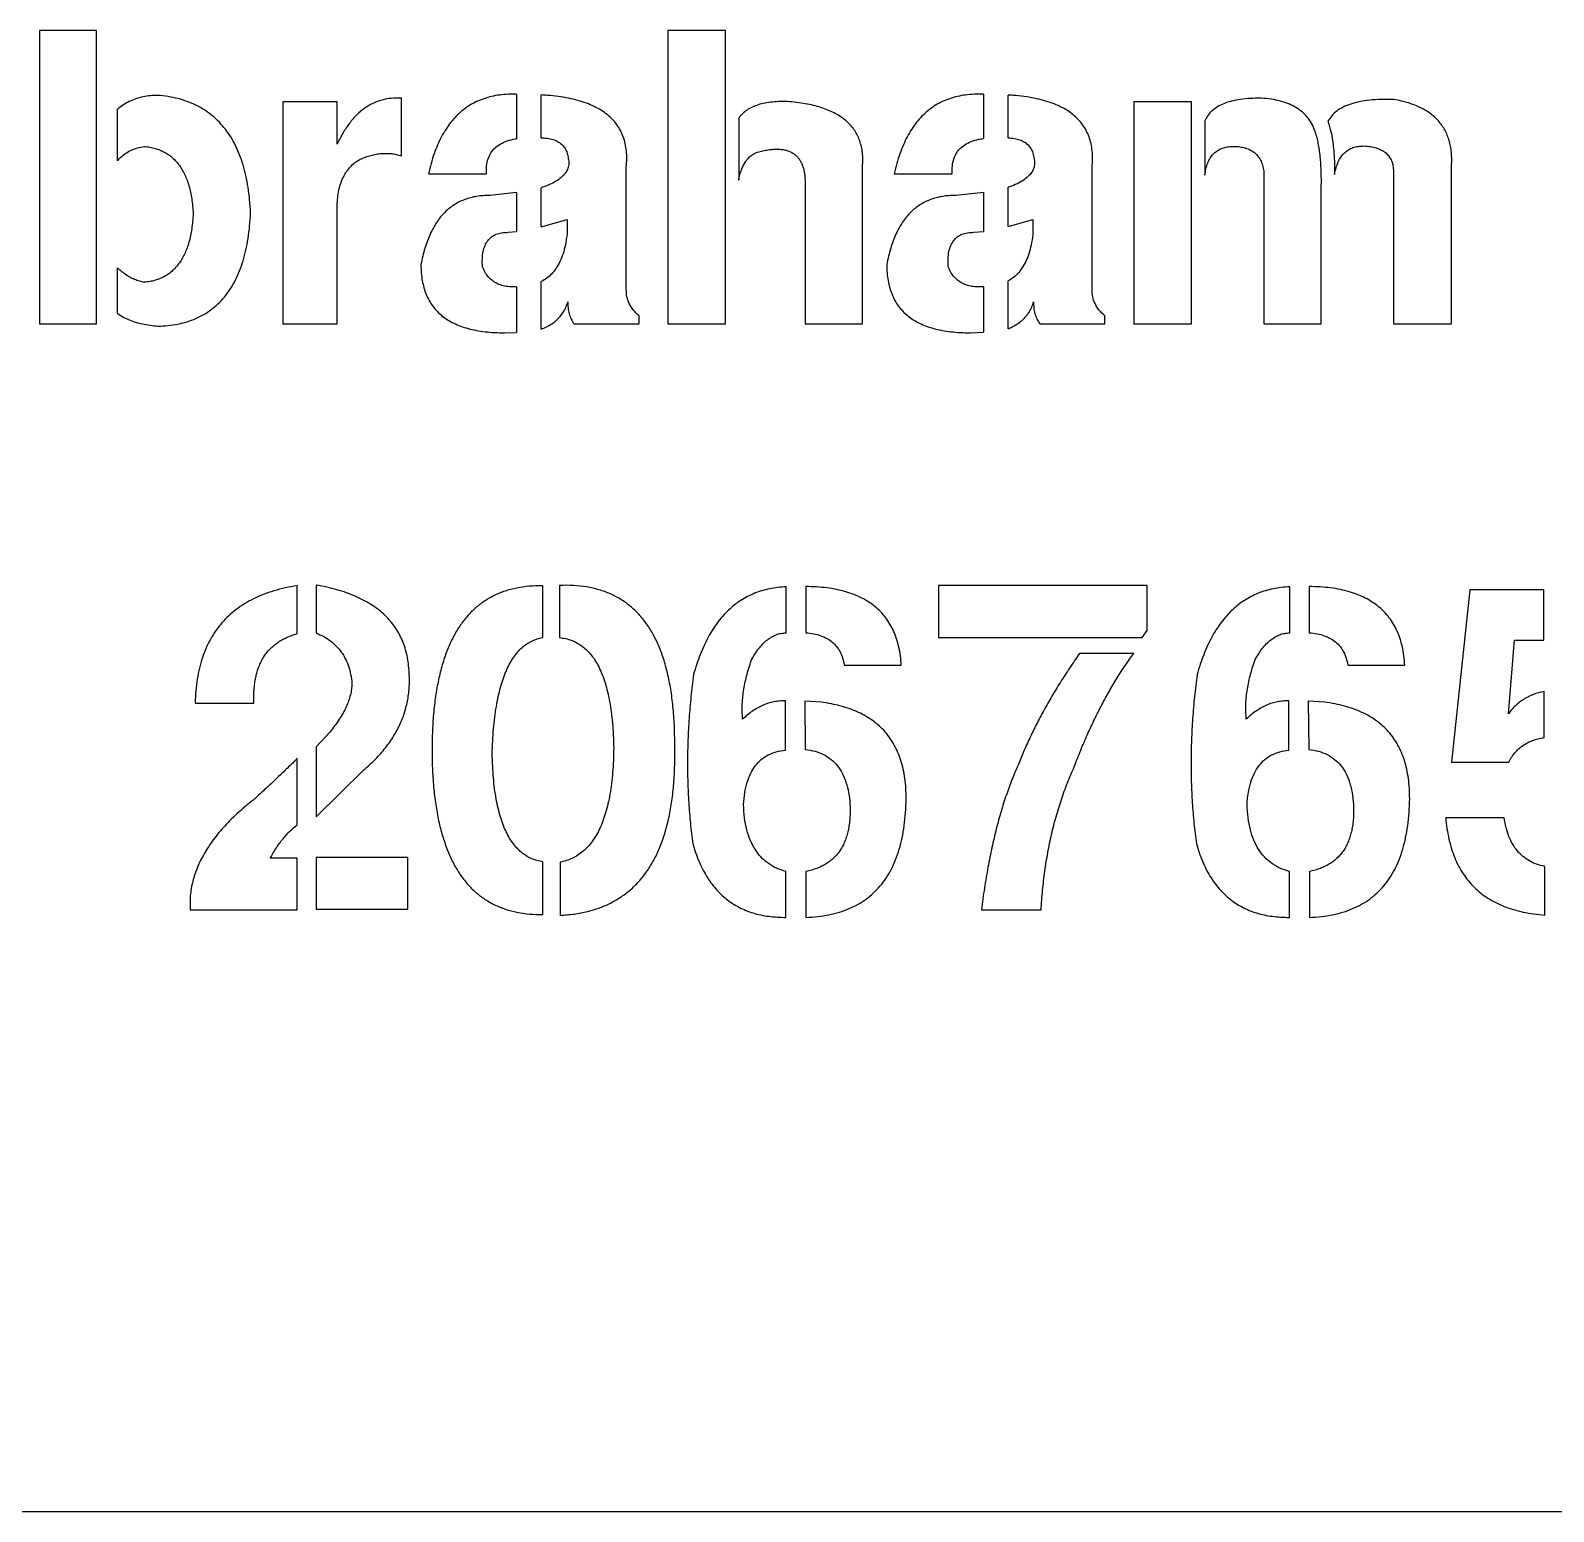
# Model space of a CAD drawing. Header units: millimetres. Extents: x -264 to 10, y -50 to 100.
# Drawn here: x -86.62 to -51.85, y -50 to -16.2 of the extents above; entities that cross this region are included whole.
import ezdxf

# ---------------------------------------------------------------- set-up
doc = ezdxf.new("R2010")
doc.units = ezdxf.units.MM

msp = doc.modelspace()

# ---------------------------------------------------------------- linework, layer by layer
at = {"color": 7, "linetype": 'Continuous', "lineweight": 25}
for p, q in [((-86.408, -16.203), (-86.408, -22.899)), ((-85.105, -16.203), (-86.408, -16.203)), ((-85.105, -22.899), (-85.105, -16.203)), ((-72.067, -16.203), (-72.067, -22.899)), ((-70.755, -16.203), (-72.067, -16.203)), ((-70.755, -22.899), (-70.755, -16.203)), ((-75.524, -17.657), (-75.524, -18.673)), ((-74.956, -18.652), (-74.956, -17.675)), ((-64.866, -17.658), (-64.866, -18.67)), ((-64.298, -18.652), (-64.298, -17.676)), ((-84.628, -19.173), (-84.628, -18.001)), ((-80.858, -17.829), (-80.858, -22.899)), ((-79.616, -17.829), (-80.858, -17.829)), ((-79.616, -18.799), (-79.616, -17.829)), ((-78.151, -19.061), (-78.151, -17.748)), ((-61.437, -17.829), (-61.437, -22.899)), ((-60.114, -17.829), (-61.437, -17.829)), ((-60.114, -22.899), (-60.114, -17.829)), ((-70.451, -18.202), (-70.451, -19.616)), ((-59.812, -18.263), (-59.812, -19.505)), ((-73.017, -22.112), (-73.017, -19.324)), ((-67.623, -22.899), (-67.623, -19.263)), ((-62.387, -22.112), (-62.387, -19.324)), ((-58.468, -19.414), (-58.468, -22.899)), ((-55.508, -19.384), (-55.508, -22.899)), ((-54.186, -22.899), (-54.186, -19.333)), ((-77.532, -19.475), (-76.209, -19.475)), ((-74.956, -20.687), (-74.956, -19.791)), ((-68.937, -19.647), (-68.937, -22.899)), ((-66.902, -19.475), (-65.579, -19.475)), ((-64.298, -20.679), (-64.298, -19.782)), ((-57.154, -22.899), (-57.154, -19.737)), ((-75.524, -19.903), (-76.128, -19.971)), ((-75.524, -19.903), (-75.524, -20.793)), ((-64.866, -19.9), (-65.498, -19.971)), ((-64.866, -19.9), (-64.866, -20.791)), ((-79.616, -22.899), (-79.616, -20.202)), ((-75.714, -20.808), (-75.524, -20.793)), ((-74.956, -20.687), (-74.37, -20.515)), ((-74.37, -20.515), (-74.37, -20.868)), ((-65.084, -20.808), (-64.866, -20.791)), ((-64.298, -20.679), (-63.74, -20.515)), ((-63.74, -20.515), (-63.74, -20.868)), ((-84.628, -22.66), (-84.628, -21.622)), ((-75.524, -22.053), (-75.524, -23.092)), ((-74.956, -23.019), (-74.956, -21.929)), ((-64.866, -22.051), (-64.866, -23.091)), ((-64.298, -23.008), (-64.298, -21.916)), ((-86.408, -22.899), (-85.105, -22.899)), ((-80.858, -22.899), (-79.616, -22.899)), ((-74.209, -22.899), (-72.724, -22.899)), ((-72.724, -22.899), (-72.724, -22.718)), ((-72.067, -22.899), (-70.755, -22.899)), ((-68.937, -22.899), (-67.623, -22.899)), ((-63.578, -22.899), (-62.094, -22.899)), ((-62.094, -22.899), (-62.094, -22.718)), ((-61.437, -22.899), (-60.114, -22.899)), ((-58.468, -22.899), (-57.154, -22.899)), ((-55.508, -22.899), (-54.186, -22.899)), ((-75.795, -23.101), (-75.524, -23.092)), ((-65.164, -23.101), (-64.866, -23.091)), ((-80.526, -29.967), (-80.526, -28.872)), ((-80.097, -28.857), (-80.097, -29.952)), ((-74.925, -30.058), (-74.925, -28.876)), ((-74.542, -28.866), (-74.542, -30.058)), ((-69.366, -29.947), (-69.366, -28.897)), ((-68.922, -28.891), (-68.922, -29.947)), ((-61.132, -28.866), (-65.889, -28.866)), ((-65.889, -28.866), (-65.889, -30.058)), ((-61.132, -29.897), (-61.132, -28.866)), ((-57.874, -29.947), (-57.874, -28.897)), ((-57.43, -28.891), (-57.43, -29.947)), ((-53.765, -28.967), (-54.184, -32.897)), ((-52.079, -28.967), (-53.765, -28.967)), ((-52.079, -30.118), (-52.079, -28.967)), ((-65.889, -30.058), (-61.242, -30.058)), ((-61.242, -30.058), (-61.132, -29.897)), ((-52.882, -31.795), (-52.746, -30.118)), ((-52.746, -30.118), (-52.079, -30.118)), ((-61.434, -30.417), (-62.672, -30.417)), ((-68.043, -30.684), (-66.74, -30.684)), ((-56.551, -30.684), (-55.248, -30.684)), ((-52.068, -32.34), (-52.068, -31.285)), ((-82.859, -31.553), (-81.515, -31.553)), ((-69.387, -32.623), (-69.387, -31.502)), ((-68.943, -31.508), (-68.932, -32.608)), ((-68.569, -31.532), (-68.943, -31.508)), ((-57.895, -32.623), (-57.895, -31.502)), ((-57.451, -31.508), (-57.44, -32.608)), ((-57.077, -31.532), (-57.451, -31.508)), ((-79.784, -32.214), (-80.097, -32.548)), ((-80.097, -32.548), (-80.097, -34.149)), ((-80.526, -34.326), (-80.526, -32.806)), ((-54.184, -32.897), (-52.872, -32.897)), ((-80.097, -34.149), (-79.006, -33.073)), ((-52.983, -34.169), (-54.316, -34.169)), ((-80.526, -35.087), (-81.143, -35.087)), ((-80.526, -36.27), (-80.526, -35.087)), ((-80.092, -35.072), (-80.092, -36.255)), ((-78.006, -35.072), (-80.092, -35.072)), ((-78.006, -36.255), (-78.006, -35.072)), ((-74.921, -36.376), (-74.921, -35.174)), ((-74.527, -35.185), (-74.527, -36.397)), ((-69.372, -36.442), (-69.372, -35.396)), ((-68.917, -35.391), (-68.917, -36.442)), ((-57.88, -36.442), (-57.88, -35.396)), ((-57.425, -35.391), (-57.425, -36.442)), ((-52.053, -36.391), (-52.053, -35.28)), ((-82.97, -36.27), (-80.526, -36.27)), ((-80.092, -36.255), (-78.006, -36.255)), ((-64.913, -36.27), (-63.55, -36.27)), ((-263, -50), (9, -50))]:
    msp.add_line(p, q, dxfattribs=at)
for points, knots in [([(-83.651, -17.687), (-83.711, -17.686), (-83.83, -17.684), (-84.005, -17.706), (-84.169, -17.746), (-84.326, -17.805), (-84.473, -17.883), (-84.571, -17.954), (-84.621, -17.995), (-84.628, -18.001)], [0, 0, 0, 0, 0.1328339, 0.2589664, 0.3822857, 0.5021983, 0.6229875, 0.7447445, 0.7644663, 0.7644663, 0.7644663, 0.7644663]), ([(-81.59, -20.364), (-81.597, -20.264), (-81.609, -20.069), (-81.645, -19.785), (-81.696, -19.52), (-81.759, -19.272), (-81.838, -19.042), (-81.933, -18.829), (-82.038, -18.633), (-82.163, -18.457), (-82.299, -18.297), (-82.449, -18.155), (-82.615, -18.033), (-82.794, -17.925), (-82.989, -17.839), (-83.196, -17.768), (-83.418, -17.717), (-83.572, -17.697), (-83.651, -17.687)], [0, 0, 0, 0, 0.080573, 0.156733, 0.228782, 0.296944, 0.361671, 0.423771, 0.482984, 0.540098, 0.595945, 0.650808, 0.705654, 0.761048, 0.817588, 0.875865, 0.936569, 1, 1, 1, 1]), ([(-75.524, -17.657), (-75.534, -17.656), (-75.612, -17.654), (-75.756, -17.657), (-75.951, -17.68), (-76.135, -17.716), (-76.309, -17.772), (-76.474, -17.842), (-76.627, -17.931), (-76.77, -18.037), (-76.902, -18.159), (-77.025, -18.297), (-77.134, -18.454), (-77.238, -18.625), (-77.325, -18.815), (-77.408, -19.019), (-77.476, -19.241), (-77.513, -19.396), (-77.532, -19.475)], [0.0581237, 0.0581237, 0.0581237, 0.0581237, 0.0675795, 0.1322379, 0.1939848, 0.2527462, 0.3101972, 0.366206, 0.4218058, 0.4774856, 0.53392, 0.5917572, 0.6519837, 0.7146167, 0.7804659, 0.8495103, 0.9226388, 1, 1, 1, 1]), ([(-73.017, -19.324), (-73.013, -19.26), (-73.003, -19.137), (-73.011, -18.956), (-73.038, -18.787), (-73.082, -18.63), (-73.147, -18.484), (-73.23, -18.35), (-73.333, -18.228), (-73.455, -18.118), (-73.594, -18.019), (-73.753, -17.934), (-73.93, -17.859), (-74.126, -17.797), (-74.34, -17.746), (-74.573, -17.708), (-74.78, -17.686), (-74.91, -17.677), (-74.956, -17.675)], [0, 0, 0, 0, 0.0626654, 0.1213775, 0.1768306, 0.2297432, 0.2816113, 0.3323404, 0.3840401, 0.4369821, 0.4927295, 0.5511335, 0.6137818, 0.6805657, 0.752419, 0.8292483, 0.911844, 0.956565, 0.956565, 0.956565, 0.956565]), ([(-64.866, -17.658), (-64.885, -17.657), (-64.973, -17.654), (-65.126, -17.657), (-65.32, -17.68), (-65.505, -17.716), (-65.679, -17.772), (-65.844, -17.842), (-65.997, -17.931), (-66.14, -18.037), (-66.272, -18.159), (-66.394, -18.297), (-66.504, -18.454), (-66.607, -18.625), (-66.695, -18.815), (-66.778, -19.019), (-66.845, -19.241), (-66.883, -19.396), (-66.902, -19.475)], [0.0495404, 0.0495404, 0.0495404, 0.0495404, 0.0675795, 0.1322379, 0.1939848, 0.2527462, 0.3101972, 0.366206, 0.4218058, 0.4774856, 0.53392, 0.5917572, 0.6519837, 0.7146167, 0.7804659, 0.8495103, 0.9226388, 1, 1, 1, 1]), ([(-62.387, -19.324), (-62.382, -19.26), (-62.373, -19.137), (-62.38, -18.956), (-62.407, -18.787), (-62.452, -18.63), (-62.517, -18.484), (-62.6, -18.35), (-62.703, -18.228), (-62.824, -18.118), (-62.964, -18.019), (-63.123, -17.934), (-63.3, -17.859), (-63.496, -17.797), (-63.71, -17.746), (-63.943, -17.708), (-64.141, -17.687), (-64.262, -17.679), (-64.298, -17.676)], [0, 0, 0, 0, 0.0626654, 0.1213775, 0.1768306, 0.2297432, 0.2816113, 0.3323404, 0.3840401, 0.4369821, 0.4927295, 0.5511335, 0.6137818, 0.6805657, 0.752419, 0.8292483, 0.911844, 0.9476651, 0.9476651, 0.9476651, 0.9476651]), ([(-78.151, -17.748), (-78.228, -17.747), (-78.379, -17.744), (-78.6, -17.784), (-78.807, -17.861), (-78.999, -17.977), (-79.177, -18.129), (-79.339, -18.319), (-79.49, -18.543), (-79.573, -18.711), (-79.616, -18.799)], [0, 0, 0, 0, 0.119437, 0.233677, 0.346317, 0.461093, 0.581042, 0.708564, 0.847724, 1, 1, 1, 1]), ([(-69.29, -17.829), (-69.358, -17.827), (-69.488, -17.821), (-69.676, -17.833), (-69.847, -17.855), (-70.001, -17.896), (-70.14, -17.949), (-70.262, -18.017), (-70.367, -18.101), (-70.423, -18.168), (-70.451, -18.202)], [0, 0, 0, 0, 0.160337, 0.307901, 0.443585, 0.567949, 0.684392, 0.792579, 0.897321, 1, 1, 1, 1]), ([(-67.623, -19.263), (-67.621, -19.211), (-67.617, -19.11), (-67.629, -18.962), (-67.656, -18.823), (-67.697, -18.693), (-67.75, -18.571), (-67.82, -18.458), (-67.904, -18.356), (-68.001, -18.259), (-68.114, -18.175), (-68.241, -18.098), (-68.381, -18.031), (-68.536, -17.973), (-68.704, -17.921), (-68.886, -17.882), (-69.083, -17.851), (-69.22, -17.837), (-69.29, -17.829)], [0, 0, 0, 0, 0.062506, 0.121591, 0.178512, 0.232677, 0.285941, 0.338299, 0.391699, 0.445664, 0.50227, 0.561321, 0.623404, 0.689586, 0.75992, 0.835005, 0.914728, 1, 1, 1, 1]), ([(-58.528, -17.748), (-58.612, -17.749), (-58.772, -17.75), (-58.998, -17.775), (-59.2, -17.811), (-59.375, -17.868), (-59.525, -17.939), (-59.648, -18.031), (-59.749, -18.136), (-59.791, -18.221), (-59.812, -18.263)], [0, 0, 0, 0, 0.1719594, 0.3273394, 0.4670158, 0.5919228, 0.7035868, 0.806735, 0.9037901, 1, 1, 1, 1]), ([(-57.307, -18.476), (-57.329, -18.422), (-57.373, -18.317), (-57.47, -18.176), (-57.592, -18.057), (-57.733, -17.953), (-57.901, -17.873), (-58.089, -17.81), (-58.301, -17.767), (-58.45, -17.755), (-58.528, -17.748)], [0, 0, 0, 0, 0.114276, 0.226021, 0.336607, 0.451443, 0.572736, 0.703261, 0.844778, 1, 1, 1, 1]), ([(-55.498, -17.778), (-55.595, -17.776), (-55.779, -17.772), (-56.04, -17.791), (-56.273, -17.824), (-56.478, -17.875), (-56.654, -17.946), (-56.801, -18.035), (-56.921, -18.144), (-56.976, -18.231), (-57.003, -18.274)], [0, 0, 0, 0, 0.1747148, 0.3317878, 0.4729061, 0.5985039, 0.7123942, 0.8138724, 0.9088099, 1, 1, 1, 1]), ([(-54.186, -19.333), (-54.182, -19.28), (-54.176, -19.177), (-54.181, -19.025), (-54.197, -18.882), (-54.225, -18.746), (-54.266, -18.619), (-54.318, -18.501), (-54.383, -18.391), (-54.459, -18.288), (-54.549, -18.195), (-54.648, -18.109), (-54.761, -18.033), (-54.885, -17.966), (-55.021, -17.905), (-55.169, -17.854), (-55.329, -17.81), (-55.44, -17.789), (-55.498, -17.778)], [0, 0, 0, 0, 0.069417, 0.135515, 0.198724, 0.258895, 0.316612, 0.373134, 0.428556, 0.484158, 0.540144, 0.59719, 0.65652, 0.718281, 0.782707, 0.851395, 0.923283, 1, 1, 1, 1]), ([(-57.003, -18.274), (-56.978, -18.359), (-56.925, -18.536), (-56.88, -18.825), (-56.853, -19.145), (-56.852, -19.369), (-56.852, -19.486)], [0, 0, 0, 0, 0.216325, 0.452557, 0.714521, 1, 1, 1, 1]), ([(-76.209, -19.475), (-76.21, -19.414), (-76.212, -19.298), (-76.177, -19.135), (-76.112, -18.993), (-76.015, -18.875), (-75.887, -18.784), (-75.73, -18.716), (-75.605, -18.685), (-75.533, -18.675), (-75.524, -18.673)], [0, 0, 0, 0, 0.1334486, 0.2531269, 0.3641761, 0.472124, 0.5832324, 0.7065861, 0.8439686, 0.8650102, 0.8650102, 0.8650102, 0.8650102]), ([(-74.956, -18.652), (-74.946, -18.652), (-74.89, -18.653), (-74.792, -18.664), (-74.667, -18.693), (-74.561, -18.743), (-74.475, -18.812), (-74.409, -18.899), (-74.362, -19.004), (-74.348, -19.082), (-74.34, -19.122)], [0.1339092, 0.1339092, 0.1339092, 0.1339092, 0.1615016, 0.304126, 0.4318376, 0.5472362, 0.6556262, 0.762152, 0.8762811, 1, 1, 1, 1]), ([(-65.579, -19.475), (-65.58, -19.414), (-65.582, -19.298), (-65.547, -19.135), (-65.482, -18.993), (-65.385, -18.875), (-65.257, -18.784), (-65.1, -18.716), (-64.966, -18.683), (-64.885, -18.672), (-64.866, -18.67)], [0, 0, 0, 0, 0.1334486, 0.2531269, 0.3641761, 0.472124, 0.5832324, 0.7065861, 0.8439686, 0.8850513, 0.8850513, 0.8850513, 0.8850513]), ([(-64.298, -18.652), (-64.298, -18.652), (-64.251, -18.654), (-64.162, -18.664), (-64.037, -18.693), (-63.931, -18.743), (-63.845, -18.812), (-63.778, -18.899), (-63.731, -19.004), (-63.717, -19.082), (-63.71, -19.122)], [0.1613555, 0.1613555, 0.1613555, 0.1613555, 0.1615016, 0.304126, 0.4318376, 0.5472362, 0.6556262, 0.762152, 0.8762811, 1, 1, 1, 1]), ([(-57.154, -19.737), (-57.154, -19.669), (-57.153, -19.538), (-57.159, -19.347), (-57.172, -19.169), (-57.185, -19.005), (-57.208, -18.854), (-57.235, -18.715), (-57.267, -18.59), (-57.294, -18.512), (-57.307, -18.476)], [0, 0, 0, 0, 0.159329, 0.309358, 0.447917, 0.577317, 0.69694, 0.806765, 0.908493, 1, 1, 1, 1]), ([(-84.628, -19.173), (-84.604, -19.145), (-84.545, -19.085), (-84.442, -19.001), (-84.313, -18.931), (-84.169, -18.878), (-84.067, -18.858), (-84.014, -18.848)], [0.4183373, 0.4183373, 0.4183373, 0.4183373, 0.5084098, 0.624576, 0.7437953, 0.8680636, 1, 1, 1, 1]), ([(-84.014, -18.848), (-83.972, -18.853), (-83.889, -18.864), (-83.77, -18.892), (-83.658, -18.931), (-83.555, -18.981), (-83.457, -19.039), (-83.369, -19.11), (-83.288, -19.192), (-83.214, -19.282), (-83.148, -19.385), (-83.09, -19.497), (-83.039, -19.619), (-82.996, -19.752), (-82.962, -19.895), (-82.933, -20.048), (-82.914, -20.213), (-82.906, -20.326), (-82.902, -20.384)], [0, 0, 0, 0, 0.060531, 0.119188, 0.175141, 0.229703, 0.283167, 0.336978, 0.391456, 0.446718, 0.504496, 0.5648, 0.627467, 0.694242, 0.763969, 0.837984, 0.917001, 1, 1, 1, 1]), ([(-79.091, -19.142), (-79.05, -19.125), (-78.971, -19.091), (-78.849, -19.052), (-78.728, -19.025), (-78.61, -19.007), (-78.493, -19.006), (-78.377, -19.011), (-78.263, -19.028), (-78.189, -19.05), (-78.151, -19.061)], [0, 0, 0, 0, 0.1370604, 0.2689719, 0.396122, 0.5213382, 0.6407756, 0.7603337, 0.8796401, 1, 1, 1, 1]), ([(-70.451, -19.616), (-70.443, -19.575), (-70.427, -19.497), (-70.391, -19.388), (-70.349, -19.29), (-70.3, -19.203), (-70.242, -19.13), (-70.18, -19.065), (-70.107, -19.015), (-70.054, -18.992), (-70.028, -18.98)], [0, 0, 0, 0, 0.155441, 0.299395, 0.431978, 0.555362, 0.671524, 0.782793, 0.891914, 1, 1, 1, 1]), ([(-70.028, -18.98), (-69.984, -18.969), (-69.901, -18.948), (-69.779, -18.925), (-69.666, -18.913), (-69.56, -18.909), (-69.463, -18.916), (-69.373, -18.934), (-69.292, -18.961), (-69.218, -18.997), (-69.155, -19.046), (-69.097, -19.102), (-69.051, -19.17), (-69.008, -19.246), (-68.98, -19.334), (-68.955, -19.429), (-68.941, -19.535), (-68.938, -19.609), (-68.937, -19.647)], [0, 0, 0, 0, 0.085447, 0.164095, 0.237056, 0.303914, 0.366155, 0.423638, 0.477982, 0.529218, 0.580392, 0.630349, 0.683067, 0.737319, 0.795893, 0.858877, 0.926387, 1, 1, 1, 1]), ([(-59.812, -19.505), (-59.805, -19.456), (-59.791, -19.363), (-59.752, -19.232), (-59.699, -19.12), (-59.629, -19.026), (-59.543, -18.953), (-59.444, -18.896), (-59.329, -18.86), (-59.248, -18.852), (-59.206, -18.848)], [0, 0, 0, 0, 0.150699, 0.286824, 0.411507, 0.527263, 0.639012, 0.752333, 0.871643, 1, 1, 1, 1]), ([(-59.206, -18.848), (-59.154, -18.848), (-59.056, -18.848), (-58.917, -18.873), (-58.795, -18.913), (-58.691, -18.975), (-58.607, -19.059), (-58.539, -19.16), (-58.493, -19.281), (-58.477, -19.368), (-58.468, -19.414)], [0, 0, 0, 0, 0.149694, 0.282631, 0.404579, 0.518823, 0.62972, 0.743846, 0.865947, 1, 1, 1, 1]), ([(-56.852, -19.486), (-56.841, -19.434), (-56.821, -19.337), (-56.772, -19.203), (-56.709, -19.089), (-56.63, -18.996), (-56.538, -18.924), (-56.433, -18.872), (-56.312, -18.844), (-56.228, -18.841), (-56.185, -18.839)], [0, 0, 0, 0, 0.152626, 0.290885, 0.414821, 0.531573, 0.642587, 0.754629, 0.872978, 1, 1, 1, 1]), ([(-56.185, -18.839), (-56.134, -18.843), (-56.038, -18.85), (-55.903, -18.879), (-55.789, -18.926), (-55.691, -18.986), (-55.615, -19.064), (-55.558, -19.157), (-55.519, -19.265), (-55.512, -19.343), (-55.508, -19.384)], [0, 0, 0, 0, 0.158073, 0.297259, 0.423853, 0.538951, 0.649107, 0.757828, 0.873924, 1, 1, 1, 1]), ([(-79.616, -20.202), (-79.613, -20.14), (-79.606, -20.02), (-79.58, -19.848), (-79.537, -19.691), (-79.478, -19.549), (-79.405, -19.422), (-79.315, -19.312), (-79.212, -19.215), (-79.131, -19.166), (-79.091, -19.142)], [0, 0, 0, 0, 0.151066, 0.290185, 0.42033, 0.543004, 0.660226, 0.773368, 0.885995, 1, 1, 1, 1]), ([(-74.34, -19.122), (-74.334, -19.16), (-74.323, -19.235), (-74.344, -19.348), (-74.398, -19.451), (-74.481, -19.544), (-74.592, -19.631), (-74.734, -19.708), (-74.859, -19.759), (-74.936, -19.785), (-74.956, -19.791)], [0, 0, 0, 0, 0.1005439, 0.1956868, 0.2933902, 0.3984737, 0.5197184, 0.6582769, 0.8186276, 0.8711896, 0.8711896, 0.8711896, 0.8711896]), ([(-63.71, -19.122), (-63.704, -19.16), (-63.693, -19.235), (-63.714, -19.348), (-63.767, -19.451), (-63.851, -19.544), (-63.962, -19.631), (-64.104, -19.708), (-64.22, -19.755), (-64.288, -19.779), (-64.298, -19.782)], [0, 0, 0, 0, 0.1005439, 0.1956868, 0.2933902, 0.3984737, 0.5197184, 0.6582769, 0.8186276, 0.8462865, 0.8462865, 0.8462865, 0.8462865]), ([(-76.128, -19.971), (-76.18, -19.971), (-76.281, -19.97), (-76.43, -19.987), (-76.57, -20.017), (-76.704, -20.059), (-76.83, -20.114), (-76.948, -20.181), (-77.058, -20.261), (-77.161, -20.353), (-77.257, -20.458), (-77.343, -20.577), (-77.423, -20.708), (-77.495, -20.851), (-77.559, -21.007), (-77.616, -21.175), (-77.665, -21.356), (-77.691, -21.482), (-77.704, -21.546)], [0, 0, 0, 0, 0.063257, 0.123228, 0.181672, 0.238411, 0.293429, 0.348719, 0.403579, 0.459132, 0.516811, 0.576411, 0.638363, 0.703091, 0.771529, 0.843453, 0.919725, 1, 1, 1, 1]), ([(-65.498, -19.971), (-65.55, -19.971), (-65.651, -19.97), (-65.8, -19.987), (-65.94, -20.017), (-66.074, -20.059), (-66.2, -20.114), (-66.318, -20.181), (-66.428, -20.261), (-66.53, -20.353), (-66.627, -20.458), (-66.713, -20.577), (-66.792, -20.708), (-66.865, -20.851), (-66.928, -21.007), (-66.985, -21.175), (-67.035, -21.356), (-67.061, -21.482), (-67.074, -21.546)], [0, 0, 0, 0, 0.063257, 0.123228, 0.181672, 0.238411, 0.293429, 0.348719, 0.403579, 0.459132, 0.516811, 0.576411, 0.638363, 0.703091, 0.771529, 0.843453, 0.919725, 1, 1, 1, 1]), ([(-82.902, -20.384), (-82.906, -20.443), (-82.914, -20.558), (-82.933, -20.726), (-82.962, -20.882), (-82.995, -21.029), (-83.039, -21.164), (-83.09, -21.289), (-83.148, -21.403), (-83.214, -21.507), (-83.288, -21.601), (-83.369, -21.684), (-83.457, -21.756), (-83.554, -21.816), (-83.658, -21.865), (-83.77, -21.907), (-83.889, -21.935), (-83.972, -21.945), (-84.014, -21.95)], [0, 0, 0, 0, 0.084045, 0.16345, 0.237904, 0.308796, 0.375387, 0.438554, 0.498713, 0.556345, 0.611999, 0.666281, 0.719845, 0.772996, 0.826861, 0.882336, 0.940243, 1, 1, 1, 1]), ([(-83.651, -22.95), (-83.572, -22.944), (-83.419, -22.933), (-83.197, -22.894), (-82.988, -22.836), (-82.795, -22.758), (-82.615, -22.662), (-82.45, -22.546), (-82.298, -22.411), (-82.162, -22.258), (-82.038, -22.087), (-81.933, -21.894), (-81.838, -21.686), (-81.759, -21.458), (-81.695, -21.211), (-81.645, -20.946), (-81.609, -20.661), (-81.597, -20.465), (-81.59, -20.364)], [0, 0, 0, 0, 0.06372, 0.124466, 0.182438, 0.238664, 0.293286, 0.347566, 0.401683, 0.456942, 0.513711, 0.572529, 0.634223, 0.699297, 0.767836, 0.840697, 0.918116, 1, 1, 1, 1]), ([(-76.3, -21.596), (-76.303, -21.533), (-76.306, -21.417), (-76.288, -21.253), (-76.247, -21.114), (-76.184, -20.999), (-76.097, -20.91), (-75.988, -20.847), (-75.857, -20.813), (-75.763, -20.81), (-75.714, -20.808)], [0, 0, 0, 0, 0.163958, 0.306635, 0.431515, 0.543119, 0.647925, 0.754328, 0.869825, 1, 1, 1, 1]), ([(-65.67, -21.596), (-65.672, -21.533), (-65.676, -21.417), (-65.658, -21.253), (-65.617, -21.114), (-65.554, -20.999), (-65.467, -20.91), (-65.358, -20.847), (-65.227, -20.813), (-65.133, -20.81), (-65.084, -20.808)], [0, 0, 0, 0, 0.163958, 0.306635, 0.431515, 0.543119, 0.647925, 0.754328, 0.869825, 1, 1, 1, 1]), ([(-74.37, -20.868), (-74.381, -20.944), (-74.402, -21.09), (-74.456, -21.293), (-74.525, -21.472), (-74.611, -21.626), (-74.712, -21.756), (-74.828, -21.856), (-74.913, -21.909), (-74.956, -21.929)], [0, 0, 0, 0, 0.1610847, 0.3071898, 0.4409844, 0.5622607, 0.67544, 0.7836503, 0.882784, 0.882784, 0.882784, 0.882784]), ([(-63.74, -20.868), (-63.751, -20.944), (-63.772, -21.09), (-63.826, -21.293), (-63.895, -21.472), (-63.981, -21.626), (-64.082, -21.756), (-64.19, -21.85), (-64.265, -21.898), (-64.298, -21.916)], [0, 0, 0, 0, 0.1610847, 0.3071898, 0.4409844, 0.5622607, 0.67544, 0.7836503, 0.8615211, 0.8615211, 0.8615211, 0.8615211]), ([(-77.704, -21.546), (-77.703, -21.609), (-77.701, -21.732), (-77.675, -21.908), (-77.639, -22.073), (-77.587, -22.226), (-77.519, -22.367), (-77.436, -22.495), (-77.338, -22.611), (-77.225, -22.715), (-77.098, -22.807), (-76.955, -22.886), (-76.798, -22.954), (-76.626, -23.007), (-76.438, -23.049), (-76.237, -23.08), (-76.02, -23.098), (-75.871, -23.1), (-75.795, -23.101)], [0, 0, 0, 0, 0.067046, 0.130359, 0.189818, 0.247154, 0.302086, 0.355915, 0.409492, 0.463677, 0.518873, 0.576713, 0.636963, 0.701033, 0.768622, 0.841264, 0.918092, 1, 1, 1, 1]), ([(-67.074, -21.546), (-67.073, -21.609), (-67.07, -21.732), (-67.045, -21.908), (-67.008, -22.073), (-66.956, -22.226), (-66.889, -22.367), (-66.806, -22.495), (-66.708, -22.611), (-66.595, -22.715), (-66.468, -22.807), (-66.325, -22.886), (-66.168, -22.954), (-65.995, -23.007), (-65.808, -23.049), (-65.607, -23.08), (-65.39, -23.098), (-65.241, -23.1), (-65.164, -23.101)], [0, 0, 0, 0, 0.067046, 0.130359, 0.189818, 0.247154, 0.302086, 0.355915, 0.409492, 0.463677, 0.518873, 0.576713, 0.636963, 0.701033, 0.768622, 0.841264, 0.918092, 1, 1, 1, 1]), ([(-84.014, -21.95), (-84.052, -21.942), (-84.129, -21.925), (-84.241, -21.886), (-84.35, -21.834), (-84.454, -21.766), (-84.547, -21.695), (-84.604, -21.645), (-84.628, -21.622)], [0, 0, 0, 0, 0.113748, 0.2293548, 0.3459482, 0.4651324, 0.5898052, 0.6872715, 0.6872715, 0.6872715, 0.6872715]), ([(-75.524, -22.053), (-75.525, -22.053), (-75.579, -22.057), (-75.681, -22.056), (-75.825, -22.033), (-75.953, -21.988), (-76.066, -21.922), (-76.162, -21.834), (-76.244, -21.724), (-76.281, -21.639), (-76.3, -21.596)], [0.1476833, 0.1476833, 0.1476833, 0.1476833, 0.1516645, 0.2893993, 0.4157658, 0.5327647, 0.643896, 0.7571893, 0.8744599, 1, 1, 1, 1]), ([(-64.866, -22.051), (-64.877, -22.052), (-64.94, -22.057), (-65.051, -22.056), (-65.195, -22.033), (-65.323, -21.988), (-65.436, -21.922), (-65.532, -21.834), (-65.613, -21.724), (-65.651, -21.639), (-65.67, -21.596)], [0.1237819, 0.1237819, 0.1237819, 0.1237819, 0.1516645, 0.2893993, 0.4157658, 0.5327647, 0.643896, 0.7571893, 0.8744599, 1, 1, 1, 1]), ([(-72.724, -22.718), (-72.77, -22.674), (-72.858, -22.591), (-72.953, -22.44), (-73.011, -22.279), (-73.015, -22.168), (-73.017, -22.112)], [0, 0, 0, 0, 0.272233, 0.521619, 0.760326, 1, 1, 1, 1]), ([(-62.094, -22.718), (-62.14, -22.674), (-62.228, -22.591), (-62.323, -22.44), (-62.381, -22.279), (-62.385, -22.168), (-62.387, -22.112)], [0, 0, 0, 0, 0.2722334, 0.521619, 0.7603261, 1, 1, 1, 1]), ([(-74.956, -23.019), (-74.915, -23.004), (-74.834, -22.967), (-74.719, -22.901), (-74.615, -22.821), (-74.525, -22.731), (-74.452, -22.629), (-74.389, -22.518), (-74.364, -22.436), (-74.351, -22.395)], [0.1590485, 0.1590485, 0.1590485, 0.1590485, 0.2799815, 0.4073767, 0.5286251, 0.6458919, 0.7615663, 0.8787917, 1, 1, 1, 1]), ([(-74.351, -22.395), (-74.351, -22.442), (-74.351, -22.533), (-74.325, -22.667), (-74.279, -22.79), (-74.232, -22.863), (-74.209, -22.899)], [0, 0, 0, 0, 0.263811, 0.515221, 0.758503, 1, 1, 1, 1]), ([(-64.298, -23.008), (-64.267, -22.996), (-64.195, -22.962), (-64.089, -22.901), (-63.984, -22.821), (-63.895, -22.731), (-63.821, -22.629), (-63.759, -22.518), (-63.734, -22.436), (-63.72, -22.395)], [0.1862937, 0.1862937, 0.1862937, 0.1862937, 0.2799815, 0.4073767, 0.5286251, 0.6458919, 0.7615663, 0.8787917, 1, 1, 1, 1]), ([(-63.72, -22.395), (-63.721, -22.442), (-63.721, -22.533), (-63.694, -22.667), (-63.648, -22.79), (-63.602, -22.863), (-63.578, -22.899)], [0, 0, 0, 0, 0.263811, 0.515221, 0.758503, 1, 1, 1, 1]), ([(-84.628, -22.66), (-84.622, -22.664), (-84.575, -22.696), (-84.481, -22.753), (-84.337, -22.816), (-84.183, -22.872), (-84.016, -22.908), (-83.838, -22.939), (-83.714, -22.946), (-83.651, -22.95)], [0.2114533, 0.2114533, 0.2114533, 0.2114533, 0.2266513, 0.3424918, 0.4616727, 0.5863756, 0.7166723, 0.8544012, 1, 1, 1, 1]), ([(-80.526, -28.872), (-80.618, -28.888), (-80.798, -28.919), (-81.057, -28.987), (-81.299, -29.071), (-81.523, -29.17), (-81.731, -29.283), (-81.921, -29.412), (-82.093, -29.558), (-82.249, -29.718), (-82.386, -29.895), (-82.507, -30.087), (-82.61, -30.294), (-82.696, -30.516), (-82.763, -30.754), (-82.814, -31.006), (-82.846, -31.274), (-82.855, -31.459), (-82.859, -31.553)], [0, 0, 0, 0, 0.071331, 0.139408, 0.204326, 0.266389, 0.326388, 0.384485, 0.441781, 0.498069, 0.555052, 0.612215, 0.670974, 0.731373, 0.793939, 0.859217, 0.9279, 1, 1, 1, 1]), ([(-77.976, -30.8), (-77.982, -30.736), (-77.992, -30.609), (-78.027, -30.424), (-78.076, -30.249), (-78.142, -30.084), (-78.223, -29.928), (-78.316, -29.78), (-78.429, -29.646), (-78.553, -29.517), (-78.694, -29.401), (-78.851, -29.295), (-79.021, -29.197), (-79.207, -29.109), (-79.408, -29.029), (-79.624, -28.963), (-79.855, -28.902), (-80.015, -28.872), (-80.097, -28.857)], [0, 0, 0, 0, 0.061751, 0.121349, 0.179248, 0.235675, 0.290846, 0.346334, 0.401828, 0.458412, 0.516588, 0.576564, 0.638652, 0.704055, 0.772688, 0.844543, 0.920324, 1, 1, 1, 1]), ([(-74.925, -28.876), (-75.027, -28.877), (-75.226, -28.88), (-75.514, -28.921), (-75.783, -28.99), (-76.031, -29.092), (-76.26, -29.223), (-76.47, -29.384), (-76.659, -29.577), (-76.827, -29.799), (-76.975, -30.051), (-77.104, -30.332), (-77.211, -30.643), (-77.298, -30.984), (-77.368, -31.354), (-77.417, -31.754), (-77.445, -32.184), (-77.449, -32.48), (-77.451, -32.633)], [0, 0, 0, 0, 0.059326, 0.115678, 0.169185, 0.220674, 0.271576, 0.322559, 0.37435, 0.428062, 0.484487, 0.544308, 0.608007, 0.676174, 0.74925, 0.827154, 0.91075, 1, 1, 1, 1]), ([(-71.91, -32.574), (-71.911, -32.42), (-71.913, -32.123), (-71.942, -31.692), (-71.989, -31.291), (-72.06, -30.921), (-72.148, -30.581), (-72.261, -30.271), (-72.393, -29.992), (-72.548, -29.743), (-72.723, -29.523), (-72.922, -29.336), (-73.14, -29.178), (-73.381, -29.054), (-73.642, -28.959), (-73.924, -28.895), (-74.227, -28.862), (-74.435, -28.864), (-74.542, -28.866)], [0, 0, 0, 0, 0.088324, 0.170795, 0.248218, 0.320029, 0.387351, 0.44994, 0.509062, 0.564834, 0.618256, 0.669976, 0.721139, 0.772567, 0.825357, 0.880375, 0.938351, 1, 1, 1, 1]), ([(-69.366, -28.897), (-69.431, -28.901), (-69.557, -28.908), (-69.743, -28.941), (-69.92, -28.985), (-70.09, -29.044), (-70.251, -29.118), (-70.404, -29.208), (-70.549, -29.311), (-70.686, -29.43), (-70.815, -29.564), (-70.935, -29.712), (-71.047, -29.873), (-71.15, -30.051), (-71.246, -30.243), (-71.334, -30.449), (-71.414, -30.67), (-71.459, -30.824), (-71.482, -30.902)], [0, 0, 0, 0, 0.061522, 0.120854, 0.179208, 0.235599, 0.292188, 0.347806, 0.404408, 0.461708, 0.520555, 0.580708, 0.643229, 0.708226, 0.776272, 0.847636, 0.921937, 1, 1, 1, 1]), ([(-66.74, -30.684), (-66.746, -30.612), (-66.757, -30.473), (-66.793, -30.272), (-66.846, -30.084), (-66.913, -29.909), (-66.996, -29.749), (-67.093, -29.601), (-67.207, -29.468), (-67.337, -29.349), (-67.483, -29.243), (-67.643, -29.15), (-67.819, -29.073), (-68.01, -29.008), (-68.216, -28.958), (-68.438, -28.92), (-68.675, -28.899), (-68.838, -28.894), (-68.922, -28.891)], [0, 0, 0, 0, 0.067534, 0.131519, 0.192531, 0.251012, 0.307141, 0.362414, 0.417422, 0.472309, 0.528153, 0.586277, 0.646456, 0.709477, 0.775823, 0.846372, 0.920968, 1, 1, 1, 1]), ([(-57.874, -28.897), (-57.939, -28.901), (-58.065, -28.908), (-58.251, -28.941), (-58.428, -28.985), (-58.598, -29.044), (-58.759, -29.118), (-58.912, -29.208), (-59.057, -29.311), (-59.194, -29.43), (-59.323, -29.564), (-59.443, -29.712), (-59.555, -29.873), (-59.658, -30.051), (-59.754, -30.243), (-59.842, -30.449), (-59.922, -30.67), (-59.967, -30.824), (-59.99, -30.902)], [0, 0, 0, 0, 0.061522, 0.120854, 0.179208, 0.235599, 0.292188, 0.347806, 0.404408, 0.461708, 0.520555, 0.580708, 0.643229, 0.708226, 0.776272, 0.847636, 0.921937, 1, 1, 1, 1]), ([(-55.248, -30.684), (-55.254, -30.612), (-55.265, -30.473), (-55.301, -30.272), (-55.354, -30.084), (-55.42, -29.909), (-55.504, -29.749), (-55.601, -29.601), (-55.715, -29.468), (-55.845, -29.349), (-55.991, -29.243), (-56.151, -29.15), (-56.327, -29.073), (-56.518, -29.008), (-56.724, -28.958), (-56.946, -28.92), (-57.183, -28.899), (-57.346, -28.894), (-57.43, -28.891)], [0, 0, 0, 0, 0.067534, 0.1315187, 0.1925306, 0.2510116, 0.3071409, 0.3624136, 0.4174218, 0.4723094, 0.5281527, 0.5862775, 0.6464564, 0.7094774, 0.7758233, 0.8463715, 0.9209684, 1, 1, 1, 1]), ([(-81.515, -31.553), (-81.517, -31.5), (-81.52, -31.397), (-81.514, -31.247), (-81.499, -31.105), (-81.477, -30.969), (-81.446, -30.842), (-81.405, -30.723), (-81.356, -30.611), (-81.299, -30.507), (-81.233, -30.412), (-81.157, -30.325), (-81.074, -30.243), (-80.979, -30.174), (-80.88, -30.108), (-80.769, -30.053), (-80.651, -30.005), (-80.568, -29.98), (-80.526, -29.967)], [0, 0, 0, 0, 0.077468, 0.150596, 0.220396, 0.287066, 0.351042, 0.412046, 0.471918, 0.529477, 0.585627, 0.641581, 0.698425, 0.755274, 0.813446, 0.873248, 0.935529, 1, 1, 1, 1]), ([(-80.097, -29.952), (-80.037, -29.978), (-79.922, -30.028), (-79.767, -30.13), (-79.632, -30.248), (-79.516, -30.384), (-79.425, -30.54), (-79.352, -30.712), (-79.303, -30.902), (-79.287, -31.035), (-79.278, -31.104)], [0, 0, 0, 0, 0.129228, 0.25205, 0.370343, 0.48809, 0.607748, 0.731389, 0.860617, 1, 1, 1, 1]), ([(-76.077, -32.633), (-76.073, -32.536), (-76.064, -32.347), (-76.043, -32.073), (-76.011, -31.816), (-75.974, -31.576), (-75.93, -31.354), (-75.875, -31.149), (-75.817, -30.961), (-75.747, -30.791), (-75.671, -30.638), (-75.589, -30.502), (-75.498, -30.383), (-75.398, -30.283), (-75.291, -30.2), (-75.177, -30.133), (-75.054, -30.084), (-74.969, -30.067), (-74.925, -30.058)], [0, 0, 0, 0, 0.0963907, 0.1870339, 0.2725743, 0.3525187, 0.4270666, 0.4969943, 0.5617846, 0.6220134, 0.6783104, 0.7303795, 0.7796519, 0.8257294, 0.8700657, 0.9134181, 0.9564121, 1, 1, 1, 1]), ([(-74.542, -30.058), (-74.494, -30.064), (-74.398, -30.076), (-74.261, -30.118), (-74.134, -30.178), (-74.014, -30.255), (-73.905, -30.351), (-73.805, -30.464), (-73.713, -30.595), (-73.633, -30.745), (-73.56, -30.911), (-73.495, -31.096), (-73.443, -31.299), (-73.396, -31.519), (-73.359, -31.757), (-73.33, -32.013), (-73.313, -32.288), (-73.308, -32.476), (-73.305, -32.574)], [0, 0, 0, 0, 0.047915, 0.093785, 0.139645, 0.185549, 0.232253, 0.281347, 0.333217, 0.388268, 0.4475, 0.511109, 0.579315, 0.652654, 0.731227, 0.815218, 0.904745, 1, 1, 1, 1]), ([(-70.165, -30.579), (-70.138, -30.53), (-70.086, -30.437), (-69.999, -30.309), (-69.905, -30.202), (-69.808, -30.112), (-69.704, -30.042), (-69.597, -29.989), (-69.483, -29.957), (-69.405, -29.951), (-69.366, -29.947)], [0, 0, 0, 0, 0.156702, 0.299517, 0.431394, 0.556186, 0.671046, 0.781182, 0.890148, 1, 1, 1, 1]), ([(-68.922, -29.947), (-68.861, -29.954), (-68.744, -29.966), (-68.58, -30.009), (-68.438, -30.073), (-68.313, -30.153), (-68.214, -30.26), (-68.132, -30.382), (-68.075, -30.526), (-68.054, -30.63), (-68.043, -30.684)], [0, 0, 0, 0, 0.146704, 0.280031, 0.402783, 0.518852, 0.632694, 0.748105, 0.86899, 1, 1, 1, 1]), ([(-58.673, -30.579), (-58.646, -30.53), (-58.594, -30.437), (-58.507, -30.309), (-58.413, -30.202), (-58.316, -30.112), (-58.212, -30.042), (-58.105, -29.989), (-57.991, -29.957), (-57.913, -29.951), (-57.874, -29.947)], [0, 0, 0, 0, 0.156702, 0.299517, 0.431394, 0.556186, 0.671046, 0.781182, 0.890148, 1, 1, 1, 1]), ([(-57.43, -29.947), (-57.369, -29.954), (-57.252, -29.966), (-57.088, -30.009), (-56.946, -30.073), (-56.821, -30.153), (-56.721, -30.26), (-56.64, -30.382), (-56.583, -30.526), (-56.562, -30.63), (-56.551, -30.684)], [0, 0, 0, 0, 0.146704, 0.280031, 0.402783, 0.518852, 0.632694, 0.748105, 0.86899, 1, 1, 1, 1]), ([(-70.361, -31.921), (-70.367, -31.816), (-70.379, -31.601), (-70.345, -31.271), (-70.276, -30.926), (-70.203, -30.697), (-70.165, -30.579)], [0, 0, 0, 0, 0.230122, 0.472098, 0.727948, 1, 1, 1, 1]), ([(-62.672, -30.417), (-62.747, -30.527), (-62.896, -30.743), (-63.106, -31.069), (-63.305, -31.392), (-63.487, -31.714), (-63.655, -32.032), (-63.809, -32.347), (-63.951, -32.658), (-64.034, -32.868), (-64.075, -32.972)], [0, 0, 0, 0, 0.1363776, 0.2693514, 0.3990039, 0.5256153, 0.6484181, 0.7686761, 0.8855826, 1, 1, 1, 1]), ([(-62.793, -33.003), (-62.745, -32.878), (-62.65, -32.631), (-62.495, -32.271), (-62.335, -31.926), (-62.167, -31.596), (-61.996, -31.279), (-61.816, -30.977), (-61.631, -30.69), (-61.499, -30.508), (-61.434, -30.417)], [0, 0, 0, 0, 0.137134, 0.270982, 0.400531, 0.527062, 0.649785, 0.769776, 0.886073, 1, 1, 1, 1]), ([(-58.869, -31.921), (-58.875, -31.816), (-58.886, -31.601), (-58.853, -31.271), (-58.784, -30.926), (-58.711, -30.697), (-58.673, -30.579)], [0, 0, 0, 0, 0.230122, 0.472098, 0.727948, 1, 1, 1, 1]), ([(-79.006, -33.073), (-78.915, -32.993), (-78.739, -32.838), (-78.512, -32.58), (-78.323, -32.31), (-78.171, -32.031), (-78.063, -31.738), (-77.992, -31.435), (-77.959, -31.12), (-77.97, -30.908), (-77.976, -30.8)], [0, 0, 0, 0, 0.139247, 0.270494, 0.396101, 0.517596, 0.636648, 0.755407, 0.875682, 1, 1, 1, 1]), ([(-71.482, -30.902), (-71.503, -31.069), (-71.543, -31.401), (-71.587, -31.896), (-71.611, -32.386), (-71.623, -32.871), (-71.617, -33.351), (-71.594, -33.826), (-71.558, -34.295), (-71.518, -34.605), (-71.499, -34.76)], [0, 0, 0, 0, 0.130438, 0.258943, 0.385583, 0.51092, 0.635078, 0.757816, 0.879255, 1, 1, 1, 1]), ([(-59.99, -30.902), (-60.01, -31.069), (-60.051, -31.401), (-60.095, -31.896), (-60.119, -32.386), (-60.131, -32.871), (-60.125, -33.351), (-60.101, -33.826), (-60.066, -34.295), (-60.026, -34.605), (-60.006, -34.76)], [0, 0, 0, 0, 0.130438, 0.258943, 0.385583, 0.51092, 0.635078, 0.757816, 0.879255, 1, 1, 1, 1]), ([(-79.278, -31.104), (-79.281, -31.148), (-79.286, -31.236), (-79.313, -31.369), (-79.353, -31.505), (-79.41, -31.642), (-79.479, -31.783), (-79.568, -31.925), (-79.668, -32.071), (-79.744, -32.166), (-79.784, -32.214)], [0, 0, 0, 0, 0.105109, 0.213042, 0.327351, 0.44565, 0.572211, 0.706252, 0.848221, 1, 1, 1, 1]), ([(-52.068, -31.285), (-52.111, -31.295), (-52.195, -31.314), (-52.316, -31.355), (-52.429, -31.404), (-52.534, -31.465), (-52.634, -31.532), (-52.726, -31.61), (-52.808, -31.699), (-52.857, -31.763), (-52.882, -31.795)], [0, 0, 0, 0, 0.133057, 0.26281, 0.387332, 0.509853, 0.631247, 0.753059, 0.875636, 1, 1, 1, 1]), ([(-69.387, -31.502), (-69.431, -31.502), (-69.518, -31.502), (-69.647, -31.521), (-69.773, -31.553), (-69.898, -31.597), (-70.018, -31.659), (-70.136, -31.732), (-70.253, -31.819), (-70.325, -31.886), (-70.361, -31.921)], [0, 0, 0, 0, 0.120786, 0.238581, 0.357395, 0.4785, 0.601234, 0.728799, 0.861081, 1, 1, 1, 1]), ([(-66.629, -33.735), (-66.631, -33.655), (-66.633, -33.501), (-66.656, -33.276), (-66.693, -33.064), (-66.745, -32.866), (-66.812, -32.68), (-66.897, -32.509), (-66.995, -32.35), (-67.109, -32.204), (-67.239, -32.073), (-67.385, -31.955), (-67.544, -31.85), (-67.72, -31.759), (-67.911, -31.681), (-68.117, -31.617), (-68.337, -31.566), (-68.49, -31.543), (-68.569, -31.532)], [0, 0, 0, 0, 0.072594, 0.141386, 0.206733, 0.269051, 0.328819, 0.386779, 0.443761, 0.499354, 0.555824, 0.61227, 0.670237, 0.73045, 0.793074, 0.8586, 0.927452, 1, 1, 1, 1]), ([(-57.895, -31.502), (-57.939, -31.502), (-58.026, -31.502), (-58.155, -31.521), (-58.281, -31.553), (-58.406, -31.597), (-58.526, -31.659), (-58.644, -31.732), (-58.761, -31.819), (-58.832, -31.886), (-58.869, -31.921)], [0, 0, 0, 0, 0.120786, 0.238581, 0.357395, 0.4785, 0.601234, 0.728799, 0.861081, 1, 1, 1, 1]), ([(-55.137, -33.735), (-55.139, -33.655), (-55.141, -33.501), (-55.164, -33.276), (-55.201, -33.064), (-55.253, -32.866), (-55.32, -32.68), (-55.405, -32.509), (-55.503, -32.35), (-55.617, -32.204), (-55.747, -32.073), (-55.893, -31.955), (-56.052, -31.85), (-56.228, -31.759), (-56.419, -31.681), (-56.625, -31.617), (-56.845, -31.566), (-56.998, -31.543), (-57.077, -31.532)], [0, 0, 0, 0, 0.072594, 0.141386, 0.206733, 0.269051, 0.328819, 0.386779, 0.443761, 0.499354, 0.555824, 0.61227, 0.670237, 0.73045, 0.793074, 0.8586, 0.927452, 1, 1, 1, 1]), ([(-77.451, -32.633), (-77.449, -32.786), (-77.446, -33.081), (-77.414, -33.508), (-77.363, -33.906), (-77.296, -34.275), (-77.206, -34.614), (-77.097, -34.923), (-76.97, -35.204), (-76.821, -35.455), (-76.652, -35.676), (-76.463, -35.867), (-76.254, -36.028), (-76.025, -36.158), (-75.777, -36.26), (-75.508, -36.329), (-75.221, -36.373), (-75.023, -36.375), (-74.921, -36.376)], [0, 0, 0, 0, 0.088937, 0.172537, 0.250423, 0.32338, 0.391264, 0.454977, 0.51498, 0.571325, 0.624968, 0.677121, 0.727849, 0.778905, 0.83055, 0.884219, 0.940495, 1, 1, 1, 1]), ([(-74.921, -35.174), (-74.967, -35.166), (-75.058, -35.149), (-75.187, -35.098), (-75.309, -35.035), (-75.421, -34.953), (-75.523, -34.852), (-75.617, -34.735), (-75.703, -34.601), (-75.779, -34.45), (-75.848, -34.283), (-75.905, -34.097), (-75.957, -33.895), (-75.997, -33.676), (-76.033, -33.44), (-76.055, -33.186), (-76.072, -32.915), (-76.076, -32.729), (-76.077, -32.633)], [0, 0, 0, 0, 0.046561, 0.091477, 0.13683, 0.182134, 0.228998, 0.278583, 0.330851, 0.386365, 0.446244, 0.510057, 0.578906, 0.652425, 0.731386, 0.815338, 0.905015, 1, 1, 1, 1]), ([(-74.527, -36.397), (-74.419, -36.388), (-74.208, -36.372), (-73.904, -36.313), (-73.621, -36.227), (-73.359, -36.112), (-73.118, -35.97), (-72.899, -35.799), (-72.703, -35.599), (-72.527, -35.372), (-72.375, -35.117), (-72.242, -34.836), (-72.134, -34.525), (-72.045, -34.188), (-71.978, -33.823), (-71.935, -33.431), (-71.908, -33.012), (-71.909, -32.723), (-71.91, -32.574)], [0, 0, 0, 0, 0.061997, 0.121049, 0.177254, 0.231234, 0.284392, 0.336908, 0.389834, 0.444405, 0.500796, 0.559836, 0.622271, 0.688794, 0.759393, 0.834445, 0.914581, 1, 1, 1, 1]), ([(-73.305, -32.574), (-73.307, -32.67), (-73.31, -32.857), (-73.326, -33.129), (-73.354, -33.385), (-73.387, -33.624), (-73.432, -33.846), (-73.485, -34.051), (-73.548, -34.24), (-73.619, -34.413), (-73.7, -34.568), (-73.791, -34.707), (-73.888, -34.831), (-74, -34.935), (-74.118, -35.024), (-74.245, -35.097), (-74.382, -35.151), (-74.479, -35.173), (-74.527, -35.185)], [0, 0, 0, 0, 0.0926723, 0.1801928, 0.26225, 0.3398404, 0.4123261, 0.4803194, 0.5440717, 0.6038879, 0.6597112, 0.7124332, 0.7629594, 0.8111755, 0.8585042, 0.9049434, 0.9519179, 1, 1, 1, 1]), ([(-70.342, -33.866), (-70.334, -33.776), (-70.32, -33.603), (-70.262, -33.363), (-70.183, -33.153), (-70.074, -32.978), (-69.941, -32.835), (-69.778, -32.729), (-69.592, -32.652), (-69.457, -32.633), (-69.387, -32.623)], [0, 0, 0, 0, 0.1574452, 0.2996294, 0.426949, 0.5442579, 0.6549572, 0.7640649, 0.8777361, 1, 1, 1, 1]), ([(-68.932, -32.608), (-68.857, -32.62), (-68.713, -32.643), (-68.513, -32.718), (-68.34, -32.83), (-68.195, -32.973), (-68.08, -33.151), (-67.996, -33.362), (-67.935, -33.602), (-67.92, -33.775), (-67.912, -33.866)], [0, 0, 0, 0, 0.12699, 0.2442939, 0.3568386, 0.4686439, 0.5846609, 0.70957, 0.8467315, 1, 1, 1, 1]), ([(-58.85, -33.866), (-58.842, -33.776), (-58.828, -33.603), (-58.77, -33.363), (-58.691, -33.153), (-58.582, -32.978), (-58.449, -32.835), (-58.286, -32.729), (-58.1, -32.652), (-57.965, -32.633), (-57.895, -32.623)], [0, 0, 0, 0, 0.157445, 0.299629, 0.426949, 0.544258, 0.654957, 0.764065, 0.877736, 1, 1, 1, 1]), ([(-57.44, -32.608), (-57.365, -32.62), (-57.221, -32.643), (-57.02, -32.718), (-56.848, -32.83), (-56.703, -32.973), (-56.587, -33.151), (-56.504, -33.362), (-56.442, -33.602), (-56.428, -33.775), (-56.42, -33.866)], [0, 0, 0, 0, 0.12699, 0.2442939, 0.3568386, 0.4686439, 0.5846609, 0.70957, 0.8467315, 1, 1, 1, 1]), ([(-52.872, -32.897), (-52.852, -32.859), (-52.813, -32.784), (-52.737, -32.685), (-52.654, -32.595), (-52.558, -32.52), (-52.452, -32.455), (-52.333, -32.405), (-52.206, -32.363), (-52.115, -32.348), (-52.068, -32.34)], [0, 0, 0, 0, 0.126051, 0.246591, 0.365875, 0.483818, 0.605539, 0.730312, 0.861094, 1, 1, 1, 1]), ([(-80.526, -32.806), (-80.532, -32.814), (-80.552, -32.841), (-80.601, -32.89), (-80.679, -32.966), (-80.786, -33.069), (-80.921, -33.199), (-81.086, -33.355), (-81.281, -33.536), (-81.421, -33.665), (-81.496, -33.735)], [0, 0, 0, 0, 0.022274, 0.074273, 0.15539, 0.265652, 0.405863, 0.574456, 0.772246, 1, 1, 1, 1]), ([(-64.075, -32.972), (-64.123, -33.08), (-64.22, -33.302), (-64.347, -33.653), (-64.468, -34.028), (-64.576, -34.428), (-64.677, -34.853), (-64.765, -35.304), (-64.847, -35.778), (-64.891, -36.103), (-64.913, -36.27)], [0, 0, 0, 0, 0.103852, 0.21309, 0.328107, 0.449394, 0.577252, 0.711738, 0.852641, 1, 1, 1, 1]), ([(-63.55, -36.27), (-63.54, -36.12), (-63.519, -35.825), (-63.468, -35.388), (-63.399, -34.963), (-63.314, -34.549), (-63.211, -34.145), (-63.089, -33.754), (-62.953, -33.372), (-62.846, -33.126), (-62.793, -33.003)], [0, 0, 0, 0, 0.133076, 0.263529, 0.391199, 0.516261, 0.639497, 0.761191, 0.881072, 1, 1, 1, 1]), ([(-81.496, -33.735), (-81.559, -33.785), (-81.683, -33.884), (-81.859, -34.038), (-82.023, -34.193), (-82.174, -34.348), (-82.313, -34.504), (-82.437, -34.661), (-82.548, -34.819), (-82.647, -34.977), (-82.733, -35.136), (-82.806, -35.296), (-82.867, -35.457), (-82.913, -35.618), (-82.948, -35.78), (-82.969, -35.943), (-82.977, -36.106), (-82.972, -36.215), (-82.97, -36.27)], [0, 0, 0, 0, 0.079394, 0.156104, 0.229551, 0.300552, 0.368555, 0.434105, 0.497017, 0.558172, 0.617115, 0.674752, 0.730698, 0.785256, 0.839336, 0.893157, 0.946597, 1, 1, 1, 1]), ([(-69.372, -35.396), (-69.446, -35.372), (-69.59, -35.326), (-69.784, -35.212), (-69.951, -35.068), (-70.086, -34.887), (-70.195, -34.677), (-70.272, -34.435), (-70.326, -34.161), (-70.336, -33.968), (-70.342, -33.866)], [0, 0, 0, 0, 0.118794, 0.231213, 0.341799, 0.455302, 0.57435, 0.703261, 0.844259, 1, 1, 1, 1]), ([(-68.917, -36.442), (-68.826, -36.437), (-68.65, -36.428), (-68.394, -36.386), (-68.155, -36.327), (-67.932, -36.248), (-67.727, -36.147), (-67.54, -36.026), (-67.37, -35.887), (-67.218, -35.726), (-67.082, -35.546), (-66.966, -35.345), (-66.865, -35.126), (-66.784, -34.885), (-66.717, -34.625), (-66.671, -34.346), (-66.638, -34.047), (-66.632, -33.841), (-66.629, -33.735)], [0, 0, 0, 0, 0.068027, 0.132201, 0.193327, 0.251936, 0.308459, 0.363475, 0.418037, 0.472624, 0.528547, 0.586031, 0.645921, 0.708999, 0.77555, 0.845914, 0.920518, 1, 1, 1, 1]), ([(-67.912, -33.866), (-67.91, -33.92), (-67.907, -34.025), (-67.913, -34.177), (-67.928, -34.321), (-67.951, -34.456), (-67.985, -34.582), (-68.024, -34.7), (-68.074, -34.809), (-68.133, -34.91), (-68.2, -35.002), (-68.277, -35.083), (-68.363, -35.156), (-68.456, -35.223), (-68.559, -35.278), (-68.67, -35.327), (-68.79, -35.364), (-68.874, -35.382), (-68.917, -35.391)], [0, 0, 0, 0, 0.0796894, 0.1542595, 0.2254656, 0.2929031, 0.3569633, 0.4185546, 0.4769852, 0.5341778, 0.5901001, 0.6448968, 0.70035, 0.7564376, 0.8135492, 0.8730276, 0.9348614, 1, 1, 1, 1]), ([(-57.88, -35.396), (-57.954, -35.372), (-58.098, -35.326), (-58.291, -35.212), (-58.459, -35.068), (-58.594, -34.887), (-58.703, -34.677), (-58.78, -34.435), (-58.834, -34.161), (-58.844, -33.968), (-58.85, -33.866)], [0, 0, 0, 0, 0.118794, 0.231213, 0.341799, 0.455302, 0.57435, 0.703261, 0.844259, 1, 1, 1, 1]), ([(-57.425, -36.442), (-57.334, -36.437), (-57.158, -36.428), (-56.902, -36.386), (-56.663, -36.327), (-56.44, -36.248), (-56.235, -36.147), (-56.048, -36.026), (-55.878, -35.887), (-55.725, -35.726), (-55.59, -35.546), (-55.474, -35.345), (-55.373, -35.126), (-55.291, -34.885), (-55.225, -34.625), (-55.179, -34.346), (-55.146, -34.047), (-55.14, -33.841), (-55.137, -33.735)], [0, 0, 0, 0, 0.068027, 0.132201, 0.193327, 0.251936, 0.308459, 0.363475, 0.418037, 0.472624, 0.528547, 0.586031, 0.645921, 0.708999, 0.77555, 0.845914, 0.920518, 1, 1, 1, 1]), ([(-56.42, -33.866), (-56.418, -33.92), (-56.415, -34.025), (-56.421, -34.177), (-56.436, -34.321), (-56.459, -34.456), (-56.493, -34.582), (-56.532, -34.7), (-56.582, -34.809), (-56.64, -34.91), (-56.708, -35.002), (-56.785, -35.083), (-56.871, -35.156), (-56.964, -35.223), (-57.067, -35.278), (-57.177, -35.327), (-57.298, -35.364), (-57.382, -35.382), (-57.425, -35.391)], [0, 0, 0, 0, 0.079689, 0.154259, 0.225466, 0.292903, 0.356963, 0.418555, 0.476985, 0.534178, 0.5901, 0.644897, 0.70035, 0.756438, 0.813549, 0.873028, 0.934861, 1, 1, 1, 1]), ([(-81.143, -35.087), (-81.097, -35.008), (-81.01, -34.855), (-80.857, -34.651), (-80.702, -34.469), (-80.584, -34.373), (-80.526, -34.326)], [0, 0, 0, 0, 0.277545, 0.535701, 0.775273, 1, 1, 1, 1]), ([(-54.316, -34.169), (-54.308, -34.252), (-54.292, -34.415), (-54.245, -34.651), (-54.189, -34.873), (-54.112, -35.079), (-54.026, -35.272), (-53.919, -35.447), (-53.802, -35.611), (-53.666, -35.757), (-53.517, -35.89), (-53.351, -36.006), (-53.172, -36.109), (-52.977, -36.195), (-52.767, -36.268), (-52.543, -36.323), (-52.304, -36.369), (-52.138, -36.383), (-52.053, -36.391)], [0, 0, 0, 0, 0.07146, 0.139418, 0.204491, 0.266496, 0.32642, 0.384387, 0.441278, 0.497848, 0.554164, 0.611497, 0.669769, 0.730291, 0.792813, 0.858602, 0.927318, 1, 1, 1, 1]), ([(-52.053, -35.28), (-52.116, -35.265), (-52.239, -35.235), (-52.408, -35.157), (-52.556, -35.054), (-52.686, -34.926), (-52.793, -34.773), (-52.878, -34.593), (-52.944, -34.39), (-52.969, -34.244), (-52.983, -34.169)], [0, 0, 0, 0, 0.124672, 0.2419948, 0.3565569, 0.4713321, 0.5899063, 0.7157675, 0.8521395, 1, 1, 1, 1]), ([(-71.499, -34.76), (-71.478, -34.828), (-71.438, -34.963), (-71.364, -35.154), (-71.282, -35.333), (-71.19, -35.498), (-71.091, -35.652), (-70.979, -35.79), (-70.86, -35.916), (-70.731, -36.028), (-70.593, -36.127), (-70.446, -36.212), (-70.289, -36.285), (-70.123, -36.342), (-69.948, -36.39), (-69.764, -36.42), (-69.571, -36.438), (-69.44, -36.441), (-69.372, -36.442)], [0, 0, 0, 0, 0.072756, 0.142202, 0.208627, 0.272359, 0.334194, 0.394018, 0.452794, 0.509897, 0.567268, 0.624712, 0.682749, 0.742362, 0.803201, 0.866426, 0.931567, 1, 1, 1, 1]), ([(-60.006, -34.76), (-59.986, -34.828), (-59.946, -34.963), (-59.872, -35.154), (-59.79, -35.333), (-59.698, -35.498), (-59.599, -35.652), (-59.487, -35.79), (-59.368, -35.916), (-59.239, -36.028), (-59.101, -36.127), (-58.954, -36.212), (-58.797, -36.285), (-58.631, -36.342), (-58.456, -36.39), (-58.272, -36.42), (-58.079, -36.438), (-57.948, -36.441), (-57.88, -36.442)], [0, 0, 0, 0, 0.072756, 0.142202, 0.208627, 0.272359, 0.334194, 0.394018, 0.452794, 0.509897, 0.567268, 0.624712, 0.682749, 0.742362, 0.803201, 0.866426, 0.931567, 1, 1, 1, 1])]:
    msp.add_open_spline(points, degree=3, knots=knots, dxfattribs=at)

doc.saveas('drawing.dxf')
